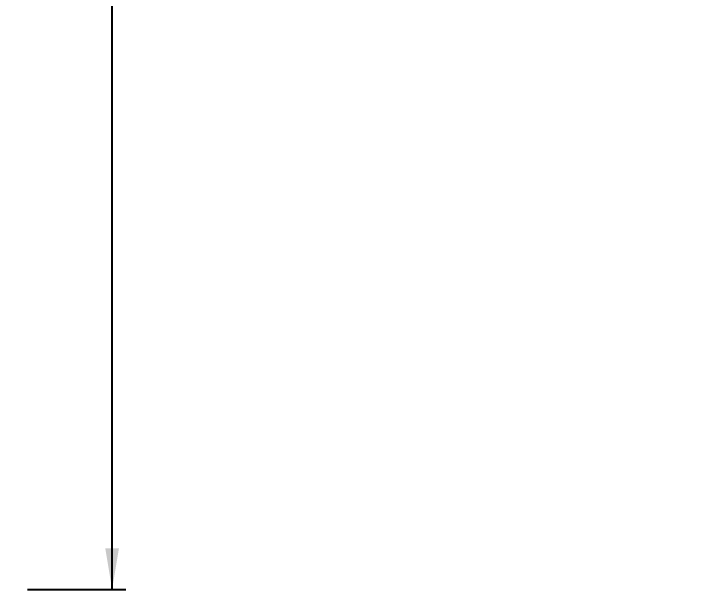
# Model space of a CAD drawing. Header units: millimetres. Extents: x 0 to 594, y 0 to 420.
# Drawn here: x 139.5 to 190.5, y 113.2 to 155 of the extents above; entities that cross this region are included whole.
import ezdxf

# ---------------------------------------------------------------- set-up
doc = ezdxf.new("R2010")
doc.units = ezdxf.units.MM
doc.layers.add('COTAS', color=1, linetype='Continuous')
doc.styles.add('SLDTEXTSTYLE0', font='TXT', dxfattribs={"width": 0.75})
doc.dimstyles.new('SLDDIMSTYLE1', dxfattribs={"dimtxt": 3, "dimasz": 3, "dimexe": 0, "dimexo": 0.0625, "dimgap": 0.75, "dimtad": 1, "dimdec": 0, "dimlfac": 30, "dimrnd": 1e-09, "dimzin": 12, "dimdsep": 46, "dimtxsty": 'SLDTEXTSTYLE0', "dimsah": 1, "dimcen": 0.09, "dimadec": 0, "dimazin": 3, "dimtfac": 1, "dimtofl": 0, "dimtmove": 0, "dimatfit": 3, "dimfxl": 0, "dimfrac": 2, "dimtolj": 1, "dimtzin": 12, "dimarcsym": 0})

# ---------------------------------------------------------------- blocks, each defined once
blk = doc.blocks.new('_D_2')
at = {"layer": 'COTAS'}
for p, q in [((146.72, 112.892), (146.72, 275.104)), ((140.539, 112.892), (147.72, 112.892))]:
    blk.add_line(p, q, dxfattribs=at)
for points in [[(146.72, 275.104), (146.22, 272.104), (147.22, 272.104)], [(146.72, 112.892), (147.22, 115.892), (146.22, 115.892)]]:
    blk.add_solid(points, dxfattribs=at)
at = {"layer": 'COTAS', "insert": (142.852, 189.564), "char_height": 3, "attachment_point": 1, "rotation": 90, "style": 'SLDTEXTSTYLE0'}
blk.add_mtext('4866', dxfattribs=at)

msp = doc.modelspace()

# ---------------------------------------------------------------- dimensions: what is measured, and where the dimension line sits
at = {"layer": 'COTAS'}
dim = msp.add_linear_dim(base=(146.71961, 275.10399), p1=(139.53876, 112.8915), p2=(190.53876, 275.10399), angle=90, dimstyle='SLDDIMSTYLE1', dxfattribs=at)
dim.commit()
dim.dimension.update_dxf_attribs({"geometry": '_D_2', "text_midpoint": (146.71961, 193.99775), "dimtype": 160})

doc.saveas('drawing.dxf')
